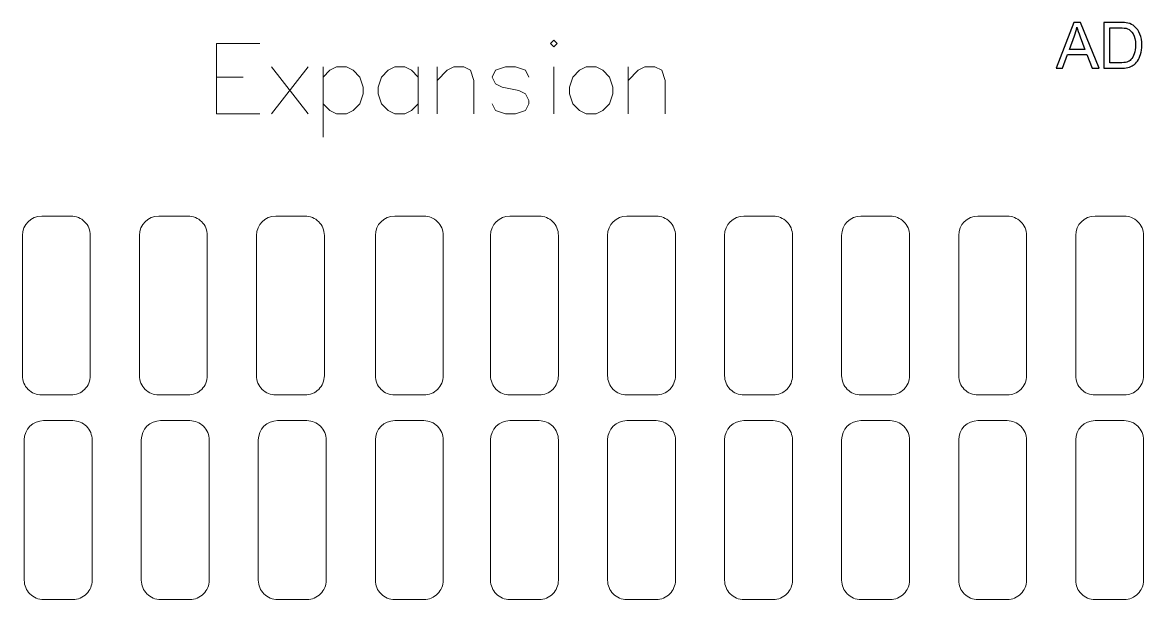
# Model space of a CAD drawing. Header units: millimetres. Extents: x -105 to 95, y -39 to 71.
# Drawn here: x -19.18 to 5.15, y 6.66 to 19.18 of the extents above; entities that cross this region are included whole.
import ezdxf

# ---------------------------------------------------------------- set-up
doc = ezdxf.new("R2010")
doc.units = ezdxf.units.MM
doc.header["$MEASUREMENT"] = 0
doc.layers.add('MultiLayer', color=7, linetype='Continuous')
doc.layers.add('TopOverlay', color=7, linetype='Continuous')

msp = doc.modelspace()

# ---------------------------------------------------------------- linework, layer by layer
at = {"layer": 'MultiLayer', "lineweight": 9}
for points in [[(-18.7634, 14.9819), (-18.9949, 14.9819), (-19.1825, 14.7943), (-19.1825, 14.5628)], [(-18.1284, 14.9819), (-18.1284, 14.9819), (-18.7634, 14.9819), (-18.7634, 14.9819)], [(-16.2234, 14.9819), (-16.4549, 14.9819), (-16.6425, 14.7943), (-16.6425, 14.5628)], [(-15.5884, 14.9819), (-15.5884, 14.9819), (-16.2234, 14.9819), (-16.2234, 14.9819)], [(-13.6834, 14.9819), (-13.9149, 14.9819), (-14.1025, 14.7943), (-14.1025, 14.5628)], [(-13.0484, 14.9819), (-13.0484, 14.9819), (-13.6834, 14.9819), (-13.6834, 14.9819)], [(-11.1034, 14.9819), (-11.3349, 14.9819), (-11.5225, 14.7943), (-11.5225, 14.5628)], [(-10.4684, 14.9819), (-10.4684, 14.9819), (-11.1034, 14.9819), (-11.1034, 14.9819)], [(-8.6034, 14.9819), (-8.8349, 14.9819), (-9.0225, 14.7943), (-9.0225, 14.5628)], [(-7.9684, 14.9819), (-7.9684, 14.9819), (-8.6034, 14.9819), (-8.6034, 14.9819)], [(-6.0634, 14.9819), (-6.2949, 14.9819), (-6.4825, 14.7943), (-6.4825, 14.5628)], [(-5.4284, 14.9819), (-5.4284, 14.9819), (-6.0634, 14.9819), (-6.0634, 14.9819)], [(-3.5234, 14.9819), (-3.7549, 14.9819), (-3.9425, 14.7943), (-3.9425, 14.5628)], [(-2.8884, 14.9819), (-2.8884, 14.9819), (-3.5234, 14.9819), (-3.5234, 14.9819)], [(-0.9834, 14.9819), (-1.2149, 14.9819), (-1.4025, 14.7943), (-1.4025, 14.5628)], [(-0.3484, 14.9819), (-0.3484, 14.9819), (-0.9834, 14.9819), (-0.9834, 14.9819)], [(1.5566, 14.9819), (1.3251, 14.9819), (1.1375, 14.7943), (1.1375, 14.5628)], [(2.1916, 14.9819), (2.1916, 14.9819), (1.5566, 14.9819), (1.5566, 14.9819)], [(4.0966, 14.9819), (3.8651, 14.9819), (3.6775, 14.7943), (3.6775, 14.5628)], [(4.7316, 14.9819), (4.7316, 14.9819), (4.0966, 14.9819), (4.0966, 14.9819)], [(-19.1825, 14.5628), (-19.1825, 14.5628), (-19.1825, 11.5178), (-19.1825, 11.5178)], [(-17.7093, 11.5178), (-17.7093, 11.5178), (-17.7093, 14.5628), (-17.7093, 14.5628)], [(-16.6425, 14.5628), (-16.6425, 14.5628), (-16.6425, 11.5178), (-16.6425, 11.5178)], [(-15.1693, 11.5178), (-15.1693, 11.5178), (-15.1693, 14.5628), (-15.1693, 14.5628)], [(-14.1025, 14.5628), (-14.1025, 14.5628), (-14.1025, 11.5178), (-14.1025, 11.5178)], [(-12.6293, 11.5178), (-12.6293, 11.5178), (-12.6293, 14.5628), (-12.6293, 14.5628)], [(-11.5225, 14.5628), (-11.5225, 14.5628), (-11.5225, 11.5178), (-11.5225, 11.5178)], [(-10.0493, 11.5178), (-10.0493, 11.5178), (-10.0493, 14.5628), (-10.0493, 14.5628)], [(-9.0225, 14.5628), (-9.0225, 14.5628), (-9.0225, 11.5178), (-9.0225, 11.5178)], [(-7.5493, 11.5178), (-7.5493, 11.5178), (-7.5493, 14.5628), (-7.5493, 14.5628)], [(-6.4825, 14.5628), (-6.4825, 14.5628), (-6.4825, 11.5178), (-6.4825, 11.5178)], [(-5.0093, 11.5178), (-5.0093, 11.5178), (-5.0093, 14.5628), (-5.0093, 14.5628)], [(-3.9425, 14.5628), (-3.9425, 14.5628), (-3.9425, 11.5178), (-3.9425, 11.5178)], [(-2.4693, 11.5178), (-2.4693, 11.5178), (-2.4693, 14.5628), (-2.4693, 14.5628)], [(-1.4025, 14.5628), (-1.4025, 14.5628), (-1.4025, 11.5178), (-1.4025, 11.5178)], [(0.0707, 11.5178), (0.0707, 11.5178), (0.0707, 14.5628), (0.0707, 14.5628)], [(1.1375, 14.5628), (1.1375, 14.5628), (1.1375, 11.5178), (1.1375, 11.5178)], [(2.6107, 11.5178), (2.6107, 11.5178), (2.6107, 14.5628), (2.6107, 14.5628)], [(3.6775, 14.5628), (3.6775, 14.5628), (3.6775, 11.5178), (3.6775, 11.5178)], [(5.1507, 11.5178), (5.1507, 11.5178), (5.1507, 14.5628), (5.1507, 14.5628)], [(-18.7634, 11.0987), (-18.7634, 11.0987), (-18.1284, 11.0987), (-18.1284, 11.0987)], [(-16.2234, 11.0987), (-16.2234, 11.0987), (-15.5884, 11.0987), (-15.5884, 11.0987)], [(-13.6834, 11.0987), (-13.6834, 11.0987), (-13.0484, 11.0987), (-13.0484, 11.0987)], [(-11.1034, 11.0987), (-11.1034, 11.0987), (-10.4684, 11.0987), (-10.4684, 11.0987)], [(-8.6034, 11.0987), (-8.6034, 11.0987), (-7.9684, 11.0987), (-7.9684, 11.0987)], [(-6.0634, 11.0987), (-6.0634, 11.0987), (-5.4284, 11.0987), (-5.4284, 11.0987)], [(-3.5234, 11.0987), (-3.5234, 11.0987), (-2.8884, 11.0987), (-2.8884, 11.0987)], [(-0.9834, 11.0987), (-0.9834, 11.0987), (-0.3484, 11.0987), (-0.3484, 11.0987)], [(1.5566, 11.0987), (1.5566, 11.0987), (2.1916, 11.0987), (2.1916, 11.0987)], [(4.0966, 11.0987), (4.0966, 11.0987), (4.7316, 11.0987), (4.7316, 11.0987)], [(-18.7234, 10.5419), (-18.9549, 10.5419), (-19.1425, 10.3543), (-19.1425, 10.1228)], [(-18.0884, 10.5419), (-18.0884, 10.5419), (-18.7234, 10.5419), (-18.7234, 10.5419)], [(-16.1834, 10.5419), (-16.4149, 10.5419), (-16.6025, 10.3543), (-16.6025, 10.1228)], [(-15.5484, 10.5419), (-15.5484, 10.5419), (-16.1834, 10.5419), (-16.1834, 10.5419)], [(-13.6434, 10.5419), (-13.8749, 10.5419), (-14.0625, 10.3543), (-14.0625, 10.1228)], [(-13.0084, 10.5419), (-13.0084, 10.5419), (-13.6434, 10.5419), (-13.6434, 10.5419)], [(-11.1034, 10.5419), (-11.3349, 10.5419), (-11.5225, 10.3543), (-11.5225, 10.1228)], [(-10.4684, 10.5419), (-10.4684, 10.5419), (-11.1034, 10.5419), (-11.1034, 10.5419)], [(-8.6034, 10.5419), (-8.8349, 10.5419), (-9.0225, 10.3543), (-9.0225, 10.1228)], [(-7.9684, 10.5419), (-7.9684, 10.5419), (-8.6034, 10.5419), (-8.6034, 10.5419)], [(-6.0634, 10.5419), (-6.2949, 10.5419), (-6.4825, 10.3543), (-6.4825, 10.1228)], [(-5.4284, 10.5419), (-5.4284, 10.5419), (-6.0634, 10.5419), (-6.0634, 10.5419)], [(-3.5234, 10.5419), (-3.7549, 10.5419), (-3.9425, 10.3543), (-3.9425, 10.1228)], [(-2.8884, 10.5419), (-2.8884, 10.5419), (-3.5234, 10.5419), (-3.5234, 10.5419)], [(-0.9834, 10.5419), (-1.2149, 10.5419), (-1.4025, 10.3543), (-1.4025, 10.1228)], [(-0.3484, 10.5419), (-0.3484, 10.5419), (-0.9834, 10.5419), (-0.9834, 10.5419)], [(1.5566, 10.5419), (1.3251, 10.5419), (1.1375, 10.3543), (1.1375, 10.1228)], [(2.1916, 10.5419), (2.1916, 10.5419), (1.5566, 10.5419), (1.5566, 10.5419)], [(4.0966, 10.5419), (3.8651, 10.5419), (3.6775, 10.3543), (3.6775, 10.1228)], [(4.7316, 10.5419), (4.7316, 10.5419), (4.0966, 10.5419), (4.0966, 10.5419)], [(-19.1425, 10.1228), (-19.1425, 10.1228), (-19.1425, 7.0778), (-19.1425, 7.0778)], [(-17.6693, 7.0778), (-17.6693, 7.0778), (-17.6693, 10.1228), (-17.6693, 10.1228)], [(-16.6025, 10.1228), (-16.6025, 10.1228), (-16.6025, 7.0778), (-16.6025, 7.0778)], [(-15.1293, 7.0778), (-15.1293, 7.0778), (-15.1293, 10.1228), (-15.1293, 10.1228)], [(-14.0625, 10.1228), (-14.0625, 10.1228), (-14.0625, 7.0778), (-14.0625, 7.0778)], [(-12.5893, 7.0778), (-12.5893, 7.0778), (-12.5893, 10.1228), (-12.5893, 10.1228)], [(-11.5225, 10.1228), (-11.5225, 10.1228), (-11.5225, 7.0778), (-11.5225, 7.0778)], [(-10.0493, 7.0778), (-10.0493, 7.0778), (-10.0493, 10.1228), (-10.0493, 10.1228)], [(-9.0225, 10.1228), (-9.0225, 10.1228), (-9.0225, 7.0778), (-9.0225, 7.0778)], [(-7.5493, 7.0778), (-7.5493, 7.0778), (-7.5493, 10.1228), (-7.5493, 10.1228)], [(-6.4825, 10.1228), (-6.4825, 10.1228), (-6.4825, 7.0778), (-6.4825, 7.0778)], [(-5.0093, 7.0778), (-5.0093, 7.0778), (-5.0093, 10.1228), (-5.0093, 10.1228)], [(-3.9425, 10.1228), (-3.9425, 10.1228), (-3.9425, 7.0778), (-3.9425, 7.0778)], [(-2.4693, 7.0778), (-2.4693, 7.0778), (-2.4693, 10.1228), (-2.4693, 10.1228)], [(-1.4025, 10.1228), (-1.4025, 10.1228), (-1.4025, 7.0778), (-1.4025, 7.0778)], [(0.0707, 7.0778), (0.0707, 7.0778), (0.0707, 10.1228), (0.0707, 10.1228)], [(1.1375, 10.1228), (1.1375, 10.1228), (1.1375, 7.0778), (1.1375, 7.0778)], [(2.6107, 7.0778), (2.6107, 7.0778), (2.6107, 10.1228), (2.6107, 10.1228)], [(3.6775, 10.1228), (3.6775, 10.1228), (3.6775, 7.0778), (3.6775, 7.0778)], [(5.1507, 7.0778), (5.1507, 7.0778), (5.1507, 10.1228), (5.1507, 10.1228)], [(-18.7234, 6.6587), (-18.7234, 6.6587), (-18.0884, 6.6587), (-18.0884, 6.6587)], [(-16.1834, 6.6587), (-16.1834, 6.6587), (-15.5484, 6.6587), (-15.5484, 6.6587)], [(-13.6434, 6.6587), (-13.6434, 6.6587), (-13.0084, 6.6587), (-13.0084, 6.6587)], [(-11.1034, 6.6587), (-11.1034, 6.6587), (-10.4684, 6.6587), (-10.4684, 6.6587)], [(-8.6034, 6.6587), (-8.6034, 6.6587), (-7.9684, 6.6587), (-7.9684, 6.6587)], [(-6.0634, 6.6587), (-6.0634, 6.6587), (-5.4284, 6.6587), (-5.4284, 6.6587)], [(-3.5234, 6.6587), (-3.5234, 6.6587), (-2.8884, 6.6587), (-2.8884, 6.6587)], [(-0.9834, 6.6587), (-0.9834, 6.6587), (-0.3484, 6.6587), (-0.3484, 6.6587)], [(1.5566, 6.6587), (1.5566, 6.6587), (2.1916, 6.6587), (2.1916, 6.6587)], [(4.0966, 6.6587), (4.0966, 6.6587), (4.7316, 6.6587), (4.7316, 6.6587)]]:
    msp.add_open_spline(points, degree=3, dxfattribs=at)
for points in [[(-17.7093, 14.5628), (-17.7093, 14.674), (-17.7535, 14.7806), (-17.8321, 14.8592), (-17.8321, 14.8592), (-17.9107, 14.9378), (-18.0173, 14.9819), (-18.1284, 14.9819)], [(-15.1693, 14.5628), (-15.1693, 14.674), (-15.2135, 14.7806), (-15.2921, 14.8592), (-15.2921, 14.8592), (-15.3707, 14.9378), (-15.4773, 14.9819), (-15.5884, 14.9819)], [(-12.6293, 14.5628), (-12.6293, 14.674), (-12.6735, 14.7806), (-12.7521, 14.8592), (-12.7521, 14.8592), (-12.8307, 14.9378), (-12.9373, 14.9819), (-13.0484, 14.9819)], [(-10.0493, 14.5628), (-10.0493, 14.674), (-10.0935, 14.7806), (-10.1721, 14.8592), (-10.1721, 14.8592), (-10.2507, 14.9378), (-10.3573, 14.9819), (-10.4684, 14.9819)], [(-7.5493, 14.5628), (-7.5493, 14.674), (-7.5935, 14.7806), (-7.6721, 14.8592), (-7.6721, 14.8592), (-7.7507, 14.9378), (-7.8573, 14.9819), (-7.9684, 14.9819)], [(-5.0093, 14.5628), (-5.0093, 14.674), (-5.0535, 14.7806), (-5.1321, 14.8592), (-5.1321, 14.8592), (-5.2107, 14.9378), (-5.3173, 14.9819), (-5.4284, 14.9819)], [(-2.4693, 14.5628), (-2.4693, 14.674), (-2.5135, 14.7806), (-2.5921, 14.8592), (-2.5921, 14.8592), (-2.6707, 14.9378), (-2.7773, 14.9819), (-2.8884, 14.9819)], [(0.0707, 14.5628), (0.0707, 14.674), (0.0265, 14.7806), (-0.0521, 14.8592), (-0.0521, 14.8592), (-0.1307, 14.9378), (-0.2373, 14.9819), (-0.3484, 14.9819)], [(2.6107, 14.5628), (2.6107, 14.674), (2.5665, 14.7806), (2.4879, 14.8592), (2.4879, 14.8592), (2.4093, 14.9378), (2.3027, 14.9819), (2.1916, 14.9819)], [(5.1507, 14.5628), (5.1507, 14.674), (5.1065, 14.7806), (5.0279, 14.8592), (5.0279, 14.8592), (4.9493, 14.9378), (4.8427, 14.9819), (4.7316, 14.9819)], [(-19.1825, 11.5178), (-19.1825, 11.4067), (-19.1384, 11.3001), (-19.0598, 11.2215), (-19.0598, 11.2215), (-18.9812, 11.1429), (-18.8746, 11.0987), (-18.7634, 11.0987)], [(-18.1284, 11.0987), (-18.0173, 11.0987), (-17.9107, 11.1429), (-17.8321, 11.2215), (-17.8321, 11.2215), (-17.7535, 11.3001), (-17.7093, 11.4067), (-17.7093, 11.5178)], [(-16.6425, 11.5178), (-16.6425, 11.4067), (-16.5984, 11.3001), (-16.5198, 11.2215), (-16.5198, 11.2215), (-16.4412, 11.1429), (-16.3346, 11.0987), (-16.2234, 11.0987)], [(-15.5884, 11.0987), (-15.4773, 11.0987), (-15.3707, 11.1429), (-15.2921, 11.2215), (-15.2921, 11.2215), (-15.2135, 11.3001), (-15.1693, 11.4067), (-15.1693, 11.5178)], [(-14.1025, 11.5178), (-14.1025, 11.4067), (-14.0584, 11.3001), (-13.9798, 11.2215), (-13.9798, 11.2215), (-13.9012, 11.1429), (-13.7946, 11.0987), (-13.6834, 11.0987)], [(-13.0484, 11.0987), (-12.9373, 11.0987), (-12.8307, 11.1429), (-12.7521, 11.2215), (-12.7521, 11.2215), (-12.6735, 11.3001), (-12.6293, 11.4067), (-12.6293, 11.5178)], [(-11.5225, 11.5178), (-11.5225, 11.4067), (-11.4784, 11.3001), (-11.3998, 11.2215), (-11.3998, 11.2215), (-11.3212, 11.1429), (-11.2146, 11.0987), (-11.1034, 11.0987)], [(-10.4684, 11.0987), (-10.3573, 11.0987), (-10.2507, 11.1429), (-10.1721, 11.2215), (-10.1721, 11.2215), (-10.0935, 11.3001), (-10.0493, 11.4067), (-10.0493, 11.5178)], [(-9.0225, 11.5178), (-9.0225, 11.4067), (-8.9784, 11.3001), (-8.8998, 11.2215), (-8.8998, 11.2215), (-8.8212, 11.1429), (-8.7146, 11.0987), (-8.6034, 11.0987)], [(-7.9684, 11.0987), (-7.8573, 11.0987), (-7.7507, 11.1429), (-7.6721, 11.2215), (-7.6721, 11.2215), (-7.5935, 11.3001), (-7.5493, 11.4067), (-7.5493, 11.5178)], [(-6.4825, 11.5178), (-6.4825, 11.4067), (-6.4384, 11.3001), (-6.3598, 11.2215), (-6.3598, 11.2215), (-6.2812, 11.1429), (-6.1746, 11.0987), (-6.0634, 11.0987)], [(-5.4284, 11.0987), (-5.3173, 11.0987), (-5.2107, 11.1429), (-5.1321, 11.2215), (-5.1321, 11.2215), (-5.0535, 11.3001), (-5.0093, 11.4067), (-5.0093, 11.5178)], [(-3.9425, 11.5178), (-3.9425, 11.4067), (-3.8984, 11.3001), (-3.8198, 11.2215), (-3.8198, 11.2215), (-3.7412, 11.1429), (-3.6346, 11.0987), (-3.5234, 11.0987)], [(-2.8884, 11.0987), (-2.7773, 11.0987), (-2.6707, 11.1429), (-2.5921, 11.2215), (-2.5921, 11.2215), (-2.5135, 11.3001), (-2.4693, 11.4067), (-2.4693, 11.5178)], [(-1.4025, 11.5178), (-1.4025, 11.4067), (-1.3584, 11.3001), (-1.2798, 11.2215), (-1.2798, 11.2215), (-1.2012, 11.1429), (-1.0946, 11.0987), (-0.9834, 11.0987)], [(-0.3484, 11.0987), (-0.2373, 11.0987), (-0.1307, 11.1429), (-0.0521, 11.2215), (-0.0521, 11.2215), (0.0265, 11.3001), (0.0707, 11.4067), (0.0707, 11.5178)], [(1.1375, 11.5178), (1.1375, 11.4067), (1.1816, 11.3001), (1.2602, 11.2215), (1.2602, 11.2215), (1.3388, 11.1429), (1.4454, 11.0987), (1.5566, 11.0987)], [(2.1916, 11.0987), (2.3027, 11.0987), (2.4093, 11.1429), (2.4879, 11.2215), (2.4879, 11.2215), (2.5665, 11.3001), (2.6107, 11.4067), (2.6107, 11.5178)], [(3.6775, 11.5178), (3.6775, 11.4067), (3.7216, 11.3001), (3.8002, 11.2215), (3.8002, 11.2215), (3.8788, 11.1429), (3.9854, 11.0987), (4.0966, 11.0987)], [(4.7316, 11.0987), (4.8427, 11.0987), (4.9493, 11.1429), (5.0279, 11.2215), (5.0279, 11.2215), (5.1065, 11.3001), (5.1507, 11.4067), (5.1507, 11.5178)], [(-17.6693, 10.1228), (-17.6693, 10.234), (-17.7135, 10.3406), (-17.7921, 10.4192), (-17.7921, 10.4192), (-17.8707, 10.4978), (-17.9773, 10.5419), (-18.0884, 10.5419)], [(-15.1293, 10.1228), (-15.1293, 10.234), (-15.1735, 10.3406), (-15.2521, 10.4192), (-15.2521, 10.4192), (-15.3307, 10.4978), (-15.4373, 10.5419), (-15.5484, 10.5419)], [(-12.5893, 10.1228), (-12.5893, 10.234), (-12.6335, 10.3406), (-12.7121, 10.4192), (-12.7121, 10.4192), (-12.7907, 10.4978), (-12.8973, 10.5419), (-13.0084, 10.5419)], [(-10.0493, 10.1228), (-10.0493, 10.234), (-10.0935, 10.3406), (-10.1721, 10.4192), (-10.1721, 10.4192), (-10.2507, 10.4978), (-10.3573, 10.5419), (-10.4684, 10.5419)], [(-7.5493, 10.1228), (-7.5493, 10.234), (-7.5935, 10.3406), (-7.6721, 10.4192), (-7.6721, 10.4192), (-7.7507, 10.4978), (-7.8573, 10.5419), (-7.9684, 10.5419)], [(-5.0093, 10.1228), (-5.0093, 10.234), (-5.0535, 10.3406), (-5.1321, 10.4192), (-5.1321, 10.4192), (-5.2107, 10.4978), (-5.3173, 10.5419), (-5.4284, 10.5419)], [(-2.4693, 10.1228), (-2.4693, 10.234), (-2.5135, 10.3406), (-2.5921, 10.4192), (-2.5921, 10.4192), (-2.6707, 10.4978), (-2.7773, 10.5419), (-2.8884, 10.5419)], [(0.0707, 10.1228), (0.0707, 10.234), (0.0265, 10.3406), (-0.0521, 10.4192), (-0.0521, 10.4192), (-0.1307, 10.4978), (-0.2373, 10.5419), (-0.3484, 10.5419)], [(2.6107, 10.1228), (2.6107, 10.234), (2.5665, 10.3406), (2.4879, 10.4192), (2.4879, 10.4192), (2.4093, 10.4978), (2.3027, 10.5419), (2.1916, 10.5419)], [(5.1507, 10.1228), (5.1507, 10.234), (5.1065, 10.3406), (5.0279, 10.4192), (5.0279, 10.4192), (4.9493, 10.4978), (4.8427, 10.5419), (4.7316, 10.5419)], [(-19.1425, 7.0778), (-19.1425, 6.9667), (-19.0984, 6.8601), (-19.0198, 6.7815), (-19.0198, 6.7815), (-18.9412, 6.7029), (-18.8346, 6.6587), (-18.7234, 6.6587)], [(-18.0884, 6.6587), (-17.9773, 6.6587), (-17.8707, 6.7029), (-17.7921, 6.7815), (-17.7921, 6.7815), (-17.7135, 6.8601), (-17.6693, 6.9667), (-17.6693, 7.0778)], [(-16.6025, 7.0778), (-16.6025, 6.9667), (-16.5584, 6.8601), (-16.4798, 6.7815), (-16.4798, 6.7815), (-16.4012, 6.7029), (-16.2946, 6.6587), (-16.1834, 6.6587)], [(-15.5484, 6.6587), (-15.4373, 6.6587), (-15.3307, 6.7029), (-15.2521, 6.7815), (-15.2521, 6.7815), (-15.1735, 6.8601), (-15.1293, 6.9667), (-15.1293, 7.0778)], [(-14.0625, 7.0778), (-14.0625, 6.9667), (-14.0184, 6.8601), (-13.9398, 6.7815), (-13.9398, 6.7815), (-13.8612, 6.7029), (-13.7546, 6.6587), (-13.6434, 6.6587)], [(-13.0084, 6.6587), (-12.8973, 6.6587), (-12.7907, 6.7029), (-12.7121, 6.7815), (-12.7121, 6.7815), (-12.6335, 6.8601), (-12.5893, 6.9667), (-12.5893, 7.0778)], [(-11.5225, 7.0778), (-11.5225, 6.9667), (-11.4784, 6.8601), (-11.3998, 6.7815), (-11.3998, 6.7815), (-11.3212, 6.7029), (-11.2146, 6.6587), (-11.1034, 6.6587)], [(-10.4684, 6.6587), (-10.3573, 6.6587), (-10.2507, 6.7029), (-10.1721, 6.7815), (-10.1721, 6.7815), (-10.0935, 6.8601), (-10.0493, 6.9667), (-10.0493, 7.0778)], [(-9.0225, 7.0778), (-9.0225, 6.9667), (-8.9784, 6.8601), (-8.8998, 6.7815), (-8.8998, 6.7815), (-8.8212, 6.7029), (-8.7146, 6.6587), (-8.6034, 6.6587)], [(-7.9684, 6.6587), (-7.8573, 6.6587), (-7.7507, 6.7029), (-7.6721, 6.7815), (-7.6721, 6.7815), (-7.5935, 6.8601), (-7.5493, 6.9667), (-7.5493, 7.0778)], [(-6.4825, 7.0778), (-6.4825, 6.9667), (-6.4384, 6.8601), (-6.3598, 6.7815), (-6.3598, 6.7815), (-6.2812, 6.7029), (-6.1746, 6.6587), (-6.0634, 6.6587)], [(-5.4284, 6.6587), (-5.3173, 6.6587), (-5.2107, 6.7029), (-5.1321, 6.7815), (-5.1321, 6.7815), (-5.0535, 6.8601), (-5.0093, 6.9667), (-5.0093, 7.0778)], [(-3.9425, 7.0778), (-3.9425, 6.9667), (-3.8984, 6.8601), (-3.8198, 6.7815), (-3.8198, 6.7815), (-3.7412, 6.7029), (-3.6346, 6.6587), (-3.5234, 6.6587)], [(-2.8884, 6.6587), (-2.7773, 6.6587), (-2.6707, 6.7029), (-2.5921, 6.7815), (-2.5921, 6.7815), (-2.5135, 6.8601), (-2.4693, 6.9667), (-2.4693, 7.0778)], [(-1.4025, 7.0778), (-1.4025, 6.9667), (-1.3584, 6.8601), (-1.2798, 6.7815), (-1.2798, 6.7815), (-1.2012, 6.7029), (-1.0946, 6.6587), (-0.9834, 6.6587)], [(-0.3484, 6.6587), (-0.2373, 6.6587), (-0.1307, 6.7029), (-0.0521, 6.7815), (-0.0521, 6.7815), (0.0265, 6.8601), (0.0707, 6.9667), (0.0707, 7.0778)], [(1.1375, 7.0778), (1.1375, 6.9667), (1.1816, 6.8601), (1.2602, 6.7815), (1.2602, 6.7815), (1.3388, 6.7029), (1.4454, 6.6587), (1.5566, 6.6587)], [(2.1916, 6.6587), (2.3027, 6.6587), (2.4093, 6.7029), (2.4879, 6.7815), (2.4879, 6.7815), (2.5665, 6.8601), (2.6107, 6.9667), (2.6107, 7.0778)], [(3.6775, 7.0778), (3.6775, 6.9667), (3.7216, 6.8601), (3.8002, 6.7815), (3.8002, 6.7815), (3.8788, 6.7029), (3.9854, 6.6587), (4.0966, 6.6587)], [(4.7316, 6.6587), (4.8427, 6.6587), (4.9493, 6.7029), (5.0279, 6.7815), (5.0279, 6.7815), (5.1065, 6.8601), (5.1507, 6.9667), (5.1507, 7.0778)]]:
    msp.add_open_spline(points, degree=3, knots=[0, 0, 0, 0, 0.3333333, 0.3333333, 0.3333333, 0.3333333, 1, 1, 1, 1], dxfattribs=at)
at = {"layer": 'TopOverlay', "color": 6}
for points, knots in [([(3.2543, 18.19), (3.2543, 18.19), (3.6358, 19.1845), (3.6358, 19.1845), (3.6358, 19.1845), (3.6358, 19.1845), (3.7805, 19.1845), (3.7805, 19.1845), (3.7805, 19.1845), (3.7805, 19.1845), (4.1853, 18.19), (4.1853, 18.19), (4.1853, 18.19), (4.1853, 18.19), (4.0356, 18.19), (4.0356, 18.19), (4.0356, 18.19), (4.0356, 18.19), (3.9205, 18.4914), (3.9205, 18.4914), (3.9205, 18.4914), (3.9205, 18.4914), (3.5018, 18.4914), (3.5018, 18.4914), (3.5018, 18.4914), (3.5018, 18.4914), (3.3939, 18.19), (3.3939, 18.19), (3.3939, 18.19), (3.3939, 18.19), (3.2543, 18.19), (3.2543, 18.19)], [0, 0, 0, 0, 0.1111111, 0.1111111, 0.1111111, 0.1111111, 0.2222222, 0.2222222, 0.2222222, 0.2222222, 0.3333333, 0.3333333, 0.3333333, 0.3333333, 0.4444444, 0.4444444, 0.4444444, 0.4444444, 0.5555556, 0.5555556, 0.5555556, 0.5555556, 0.6666667, 0.6666667, 0.6666667, 0.6666667, 0.7777778, 0.7777778, 0.7777778, 0.7777778, 1, 1, 1, 1]), ([(3.5404, 18.5983), (3.5404, 18.5983), (3.8793, 18.5983), (3.8793, 18.5983), (3.8793, 18.5983), (3.8793, 18.5983), (3.7756, 18.874), (3.7756, 18.874), (3.7756, 18.874), (3.7444, 18.9578), (3.7208, 19.027), (3.7043, 19.0817), (3.7043, 19.0817), (3.6907, 19.0169), (3.6724, 18.9532), (3.6495, 18.8902), (3.6495, 18.8902), (3.6495, 18.8902), (3.5404, 18.5983), (3.5404, 18.5983)], [0, 0, 0, 0, 0.1666667, 0.1666667, 0.1666667, 0.1666667, 0.3333333, 0.3333333, 0.3333333, 0.3333333, 0.5, 0.5, 0.5, 0.5, 0.6666667, 0.6666667, 0.6666667, 0.6666667, 1, 1, 1, 1]), ([(4.2897, 18.19), (4.2897, 18.19), (4.2897, 19.1845), (4.2897, 19.1845), (4.2897, 19.1845), (4.2897, 19.1845), (4.6323, 19.1845), (4.6323, 19.1845), (4.6323, 19.1845), (4.7097, 19.1845), (4.7687, 19.1798), (4.8094, 19.1703), (4.8094, 19.1703), (4.8664, 19.1571), (4.915, 19.1333), (4.9553, 19.099), (4.9553, 19.099), (5.0078, 19.0546), (5.0469, 18.9981), (5.0729, 18.9291), (5.0729, 18.9291), (5.099, 18.8601), (5.112, 18.7812), (5.112, 18.6926), (5.112, 18.6926), (5.112, 18.6171), (5.1032, 18.5502), (5.0856, 18.4919), (5.0856, 18.4919), (5.068, 18.4335), (5.0453, 18.3851), (5.0178, 18.3469), (5.0178, 18.3469), (4.99, 18.3088), (4.9599, 18.2787), (4.927, 18.2569), (4.927, 18.2569), (4.8944, 18.2349), (4.8548, 18.2182), (4.8085, 18.2069), (4.8085, 18.2069), (4.762, 18.1956), (4.7087, 18.19), (4.6485, 18.19), (4.6485, 18.19), (4.6485, 18.19), (4.2897, 18.19), (4.2897, 18.19)], [0, 0, 0, 0, 0.0769231, 0.0769231, 0.0769231, 0.0769231, 0.1538462, 0.1538462, 0.1538462, 0.1538462, 0.2307692, 0.2307692, 0.2307692, 0.2307692, 0.3076923, 0.3076923, 0.3076923, 0.3076923, 0.3846154, 0.3846154, 0.3846154, 0.3846154, 0.4615385, 0.4615385, 0.4615385, 0.4615385, 0.5384615, 0.5384615, 0.5384615, 0.5384615, 0.6153846, 0.6153846, 0.6153846, 0.6153846, 0.6923077, 0.6923077, 0.6923077, 0.6923077, 0.7692308, 0.7692308, 0.7692308, 0.7692308, 0.8461538, 0.8461538, 0.8461538, 0.8461538, 1, 1, 1, 1]), ([(4.4217, 18.3067), (4.4217, 18.3067), (4.6337, 18.3067), (4.6337, 18.3067), (4.6337, 18.3067), (4.6992, 18.3067), (4.7506, 18.3127), (4.7879, 18.325), (4.7879, 18.325), (4.8252, 18.3372), (4.8548, 18.3544), (4.877, 18.3766), (4.877, 18.3766), (4.908, 18.4078), (4.9323, 18.45), (4.9497, 18.5027), (4.9497, 18.5027), (4.9671, 18.5555), (4.9759, 18.6194), (4.9759, 18.6946), (4.9759, 18.6946), (4.9759, 18.7988), (4.9587, 18.8789), (4.9247, 18.9349), (4.9247, 18.9349), (4.8907, 18.9909), (4.8492, 19.0284), (4.8004, 19.0474), (4.8004, 19.0474), (4.7652, 19.0611), (4.7085, 19.0678), (4.6303, 19.0678), (4.6303, 19.0678), (4.6303, 19.0678), (4.4217, 19.0678), (4.4217, 19.0678), (4.4217, 19.0678), (4.4217, 19.0678), (4.4217, 18.3067), (4.4217, 18.3067)], [0, 0, 0, 0, 0.0909091, 0.0909091, 0.0909091, 0.0909091, 0.1818182, 0.1818182, 0.1818182, 0.1818182, 0.2727273, 0.2727273, 0.2727273, 0.2727273, 0.3636364, 0.3636364, 0.3636364, 0.3636364, 0.4545455, 0.4545455, 0.4545455, 0.4545455, 0.5454545, 0.5454545, 0.5454545, 0.5454545, 0.6363636, 0.6363636, 0.6363636, 0.6363636, 0.7272727, 0.7272727, 0.7272727, 0.7272727, 0.8181818, 0.8181818, 0.8181818, 0.8181818, 1, 1, 1, 1])]:
    msp.add_open_spline(points, degree=3, knots=knots, dxfattribs=at)
at = {"layer": 'TopOverlay', "color": 6, "lineweight": 9}
for points in [[(-7.6517, 18.798), (-7.6517, 18.798), (-7.7243, 18.7255), (-7.7243, 18.7255)], [(-7.5792, 18.7255), (-7.5792, 18.7255), (-7.6517, 18.798), (-7.6517, 18.798)], [(-14.0294, 18.7255), (-14.0294, 18.7255), (-14.9726, 18.7255), (-14.9726, 18.7255)], [(-14.9726, 18.7255), (-14.9726, 18.7255), (-14.9726, 17.2018), (-14.9726, 17.2018)], [(-7.7243, 18.7255), (-7.7243, 18.7255), (-7.6517, 18.6529), (-7.6517, 18.6529)], [(-7.6517, 18.6529), (-7.6517, 18.6529), (-7.5792, 18.7255), (-7.5792, 18.7255)], [(-13.7754, 18.2176), (-13.7754, 18.2176), (-12.9773, 17.2018), (-12.9773, 17.2018)], [(-12.9773, 18.2176), (-12.9773, 18.2176), (-13.7754, 17.2018), (-13.7754, 17.2018)], [(-12.6581, 18.2176), (-12.6581, 18.2176), (-12.6581, 16.6939), (-12.6581, 16.6939)], [(-12.6581, 17.9999), (-12.6581, 17.9999), (-12.513, 18.145), (-12.513, 18.145)], [(-12.513, 18.145), (-12.513, 18.145), (-12.3678, 18.2176), (-12.3678, 18.2176)], [(-12.3678, 18.2176), (-12.3678, 18.2176), (-12.1502, 18.2176), (-12.1502, 18.2176)], [(-12.1502, 18.2176), (-12.1502, 18.2176), (-12.0051, 18.145), (-12.0051, 18.145)], [(-12.0051, 18.145), (-12.0051, 18.145), (-11.86, 17.9999), (-11.86, 17.9999)], [(-11.2432, 18.145), (-11.2432, 18.145), (-11.3883, 17.9999), (-11.3883, 17.9999)], [(-11.0981, 18.2176), (-11.0981, 18.2176), (-11.2432, 18.145), (-11.2432, 18.145)], [(-10.8804, 18.2176), (-10.8804, 18.2176), (-11.0981, 18.2176), (-11.0981, 18.2176)], [(-10.7353, 18.145), (-10.7353, 18.145), (-10.8804, 18.2176), (-10.8804, 18.2176)], [(-10.5902, 17.9999), (-10.5902, 17.9999), (-10.7353, 18.145), (-10.7353, 18.145)], [(-10.5902, 18.2176), (-10.5902, 18.2176), (-10.5902, 17.2018), (-10.5902, 17.2018)], [(-10.1839, 18.2176), (-10.1839, 18.2176), (-10.1839, 17.2018), (-10.1839, 17.2018)], [(-10.1839, 17.9274), (-10.1839, 17.9274), (-9.9662, 18.145), (-9.9662, 18.145)], [(-9.9662, 18.145), (-9.9662, 18.145), (-9.8211, 18.2176), (-9.8211, 18.2176)], [(-9.8211, 18.2176), (-9.8211, 18.2176), (-9.6035, 18.2176), (-9.6035, 18.2176)], [(-9.6035, 18.2176), (-9.6035, 18.2176), (-9.4584, 18.145), (-9.4584, 18.145)], [(-9.4584, 18.145), (-9.4584, 18.145), (-9.3858, 17.9274), (-9.3858, 17.9274)], [(-8.9142, 18.145), (-8.9142, 18.145), (-8.9867, 17.9999), (-8.9867, 17.9999)], [(-8.6965, 18.2176), (-8.6965, 18.2176), (-8.9142, 18.145), (-8.9142, 18.145)], [(-8.4788, 18.2176), (-8.4788, 18.2176), (-8.6965, 18.2176), (-8.6965, 18.2176)], [(-8.2612, 18.145), (-8.2612, 18.145), (-8.4788, 18.2176), (-8.4788, 18.2176)], [(-8.1886, 17.9999), (-8.1886, 17.9999), (-8.2612, 18.145), (-8.2612, 18.145)], [(-7.6517, 18.2176), (-7.6517, 18.2176), (-7.6517, 17.2018), (-7.6517, 17.2018)], [(-7.093, 18.145), (-7.093, 18.145), (-7.2381, 17.9999), (-7.2381, 17.9999)], [(-6.9479, 18.2176), (-6.9479, 18.2176), (-7.093, 18.145), (-7.093, 18.145)], [(-6.7302, 18.2176), (-6.7302, 18.2176), (-6.9479, 18.2176), (-6.9479, 18.2176)], [(-6.5851, 18.145), (-6.5851, 18.145), (-6.7302, 18.2176), (-6.7302, 18.2176)], [(-6.44, 17.9999), (-6.44, 17.9999), (-6.5851, 18.145), (-6.5851, 18.145)], [(-6.0337, 18.2176), (-6.0337, 18.2176), (-6.0337, 17.2018), (-6.0337, 17.2018)], [(-6.0337, 17.9274), (-6.0337, 17.9274), (-5.816, 18.145), (-5.816, 18.145)], [(-5.816, 18.145), (-5.816, 18.145), (-5.6709, 18.2176), (-5.6709, 18.2176)], [(-5.6709, 18.2176), (-5.6709, 18.2176), (-5.4533, 18.2176), (-5.4533, 18.2176)], [(-5.4533, 18.2176), (-5.4533, 18.2176), (-5.3082, 18.145), (-5.3082, 18.145)], [(-5.3082, 18.145), (-5.3082, 18.145), (-5.2356, 17.9274), (-5.2356, 17.9274)], [(-14.9726, 17.9999), (-14.9726, 17.9999), (-14.3922, 17.9999), (-14.3922, 17.9999)], [(-11.86, 17.9999), (-11.86, 17.9999), (-11.7874, 17.7823), (-11.7874, 17.7823)], [(-11.7874, 17.7823), (-11.7874, 17.7823), (-11.7874, 17.6371), (-11.7874, 17.6371)], [(-11.3883, 17.9999), (-11.3883, 17.9999), (-11.4609, 17.7823), (-11.4609, 17.7823)], [(-11.4609, 17.7823), (-11.4609, 17.7823), (-11.4609, 17.6371), (-11.4609, 17.6371)], [(-9.3858, 17.9274), (-9.3858, 17.9274), (-9.3858, 17.2018), (-9.3858, 17.2018)], [(-8.9867, 17.9999), (-8.9867, 17.9999), (-8.9142, 17.8548), (-8.9142, 17.8548)], [(-8.9142, 17.8548), (-8.9142, 17.8548), (-8.7691, 17.7823), (-8.7691, 17.7823)], [(-8.7691, 17.7823), (-8.7691, 17.7823), (-8.4063, 17.7097), (-8.4063, 17.7097)], [(-7.2381, 17.9999), (-7.2381, 17.9999), (-7.3107, 17.7823), (-7.3107, 17.7823)], [(-7.3107, 17.7823), (-7.3107, 17.7823), (-7.3107, 17.6371), (-7.3107, 17.6371)], [(-6.3675, 17.7823), (-6.3675, 17.7823), (-6.44, 17.9999), (-6.44, 17.9999)], [(-6.3675, 17.6371), (-6.3675, 17.6371), (-6.3675, 17.7823), (-6.3675, 17.7823)], [(-5.2356, 17.9274), (-5.2356, 17.9274), (-5.2356, 17.2018), (-5.2356, 17.2018)], [(-11.7874, 17.6371), (-11.7874, 17.6371), (-11.86, 17.4195), (-11.86, 17.4195)], [(-11.4609, 17.6371), (-11.4609, 17.6371), (-11.3883, 17.4195), (-11.3883, 17.4195)], [(-8.4063, 17.7097), (-8.4063, 17.7097), (-8.2612, 17.6371), (-8.2612, 17.6371)], [(-8.2612, 17.6371), (-8.2612, 17.6371), (-8.1886, 17.492), (-8.1886, 17.492)], [(-7.3107, 17.6371), (-7.3107, 17.6371), (-7.2381, 17.4195), (-7.2381, 17.4195)], [(-6.44, 17.4195), (-6.44, 17.4195), (-6.3675, 17.6371), (-6.3675, 17.6371)], [(-12.513, 17.2744), (-12.513, 17.2744), (-12.6581, 17.4195), (-12.6581, 17.4195)], [(-11.86, 17.4195), (-11.86, 17.4195), (-12.0051, 17.2744), (-12.0051, 17.2744)], [(-11.3883, 17.4195), (-11.3883, 17.4195), (-11.2432, 17.2744), (-11.2432, 17.2744)], [(-10.7353, 17.2744), (-10.7353, 17.2744), (-10.5902, 17.4195), (-10.5902, 17.4195)], [(-8.9142, 17.2744), (-8.9142, 17.2744), (-8.9867, 17.4195), (-8.9867, 17.4195)], [(-8.1886, 17.4195), (-8.1886, 17.4195), (-8.2612, 17.2744), (-8.2612, 17.2744)], [(-8.1886, 17.492), (-8.1886, 17.492), (-8.1886, 17.4195), (-8.1886, 17.4195)], [(-7.2381, 17.4195), (-7.2381, 17.4195), (-7.093, 17.2744), (-7.093, 17.2744)], [(-6.5851, 17.2744), (-6.5851, 17.2744), (-6.44, 17.4195), (-6.44, 17.4195)], [(-14.9726, 17.2018), (-14.9726, 17.2018), (-14.0294, 17.2018), (-14.0294, 17.2018)], [(-12.3678, 17.2018), (-12.3678, 17.2018), (-12.513, 17.2744), (-12.513, 17.2744)], [(-12.1502, 17.2018), (-12.1502, 17.2018), (-12.3678, 17.2018), (-12.3678, 17.2018)], [(-12.0051, 17.2744), (-12.0051, 17.2744), (-12.1502, 17.2018), (-12.1502, 17.2018)], [(-11.2432, 17.2744), (-11.2432, 17.2744), (-11.0981, 17.2018), (-11.0981, 17.2018)], [(-11.0981, 17.2018), (-11.0981, 17.2018), (-10.8804, 17.2018), (-10.8804, 17.2018)], [(-10.8804, 17.2018), (-10.8804, 17.2018), (-10.7353, 17.2744), (-10.7353, 17.2744)], [(-8.6965, 17.2018), (-8.6965, 17.2018), (-8.9142, 17.2744), (-8.9142, 17.2744)], [(-8.4788, 17.2018), (-8.4788, 17.2018), (-8.6965, 17.2018), (-8.6965, 17.2018)], [(-8.2612, 17.2744), (-8.2612, 17.2744), (-8.4788, 17.2018), (-8.4788, 17.2018)], [(-7.093, 17.2744), (-7.093, 17.2744), (-6.9479, 17.2018), (-6.9479, 17.2018)], [(-6.9479, 17.2018), (-6.9479, 17.2018), (-6.7302, 17.2018), (-6.7302, 17.2018)], [(-6.7302, 17.2018), (-6.7302, 17.2018), (-6.5851, 17.2744), (-6.5851, 17.2744)]]:
    msp.add_open_spline(points, degree=3, dxfattribs=at)

doc.saveas('drawing.dxf')
